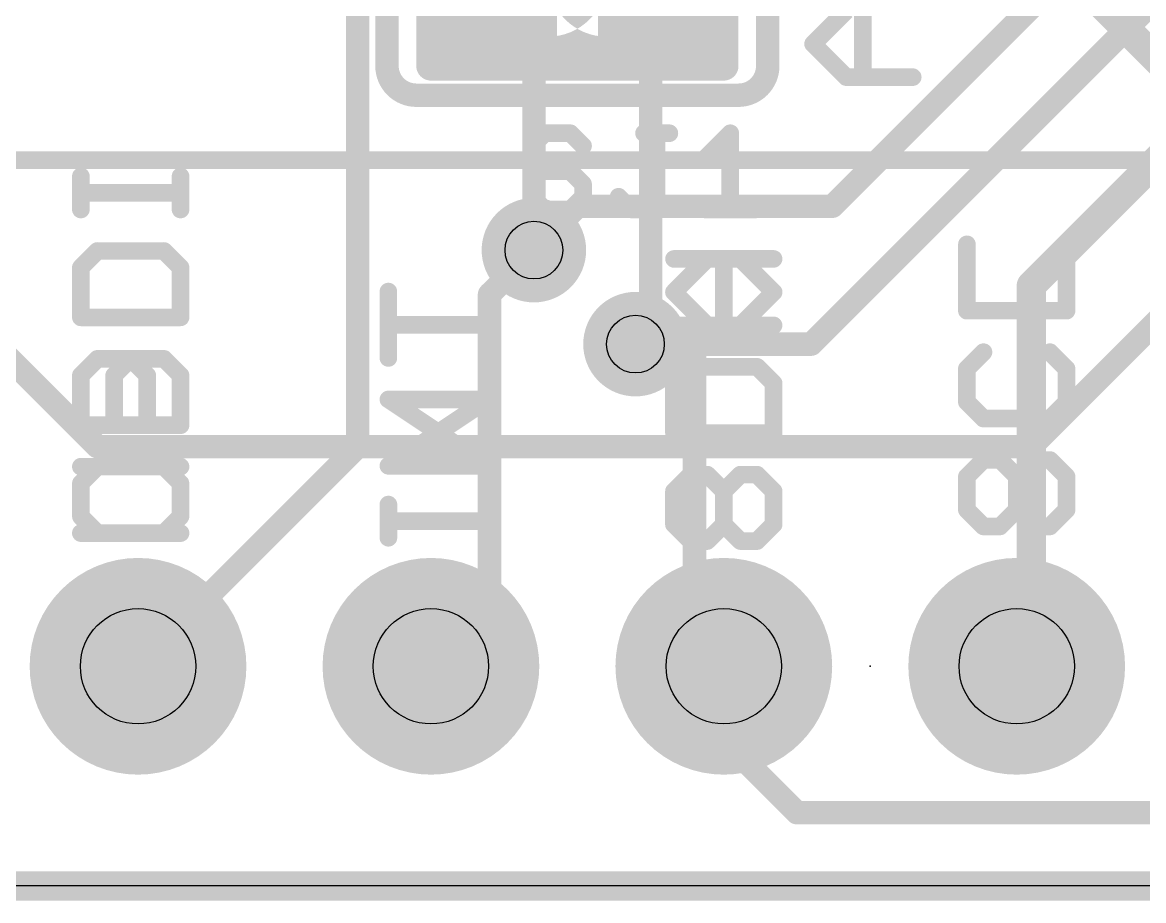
# Model space of a CAD drawing. Extents: x -44.9 to 38.2, y -10.9 to 10.9.
# Drawn here: x -7.35 to 2.37, y -10.92 to -3.31 of the extents above; entities that cross this region are included whole.
import ezdxf

# ---------------------------------------------------------------- set-up
doc = ezdxf.new("R2010")
doc.units = 0
for name, color, linetype in [('1', 12, 'CONTINUOUS'), ('16', 5, 'CONTINUOUS'), ('17', 110, 'CONTINUOUS'), ('18', 110, 'CONTINUOUS'), ('20', 53, 'CONTINUOUS'), ('21', 40, 'CONTINUOUS'), ('22', 6, 'CONTINUOUS'), ('24', 6, 'CONTINUOUS'), ('25', 253, 'CONTINUOUS'), ('29', 253, 'CONTINUOUS'), ('30', 253, 'CONTINUOUS'), ('44', 253, 'CONTINUOUS'), ('51', 253, 'CONTINUOUS'), ('52', 253, 'CONTINUOUS')]:
    doc.layers.add(name, color=color, linetype=linetype)

# ---------------------------------------------------------------- blocks, each defined once
blk = doc.blocks.new('RECT')
blk.add_solid([(-0.5, -0.5), (0.5, -0.5), (-0.5, 0.5), (0.5, 0.5)])
blk = doc.blocks.new('ROUNDP')
at = {"const_width": 0.5}
blk.add_lwpolyline([(0, -0.25, 1), (0, 0.25, 1), (0, -0.25)], format="xyb", dxfattribs=at)
blk = doc.blocks.new('ROUNDV')
at = {"const_width": 0.5}
blk.add_lwpolyline([(0, -0.25, 1), (0, 0.25, 1), (0, -0.25)], format="xyb", dxfattribs=at)

msp = doc.modelspace()

# ---------------------------------------------------------------- linework, layer by layer
at = {"layer": '1'}
for points, const_width in [([(2.171, -2.401), (-0.3278, -4.8998)], 0.2032), ([(2.671, -2.913), (-0.512, -6.096)], 0.2032), ([(-10.275, -3.412), (-6.702, -6.985)], 0.2032), ([(4.064, -4.318), (1.397, -6.985)], 0.2032), ([(-2.536, -4.8998), (-2.917, -5.2808)], 0.2032), ([(-0.3278, -4.8998), (-2.536, -4.8998)], 0.2032), ([(-0.512, -6.096), (-2.036, -6.096)], 0.2032), ([(1.397, -6.985), (-6.702, -6.985)], 0.2032), ([(-1.27, -9.525), (-1.27, -8.89)], 0.2032), ([(-0.635, -10.16), (-1.27, -9.525)], 0.2032), ([(-0.635, -10.16), (12.954, -10.16)], 0.2032), ([(38.1, -10.795), (-38.1, -10.795)], 0.254)]:
    msp.add_lwpolyline(points, dxfattribs=dict(at, const_width=const_width))
at = {"layer": '1', "const_width": 0.1016}
for points in [[(-2.536, -4.849, 1), (-2.536, -4.9506)], [(-2.5001, -4.9357, 1), (-2.5719, -4.8639)], [(-0.3637, -4.8639, 1), (-0.2919, -4.9357)], [(-0.3278, -4.9506, 1), (-0.3278, -4.849)], [(-2.9529, -5.2449, 1), (-2.8811, -5.3167)], [(-2.036, -6.0452, 1), (-2.036, -6.1468)], [(-0.5479, -6.0601, 1), (-0.4761, -6.1319)], [(-0.512, -6.1468, 1), (-0.512, -6.0452)], [(-6.702, -6.9342, 1), (-6.702, -7.0358)], [(-6.7379, -7.0209, 1), (-6.6661, -6.9491)], [(1.3611, -6.9491, 1), (1.4329, -7.0209)], [(1.397, -7.0358, 1), (1.397, -6.9342)], [(-1.2192, -8.89, 1), (-1.3208, -8.89)], [(-1.2341, -9.4891, 1), (-1.3059, -9.5609)], [(-1.3208, -9.525, 1), (-1.2192, -9.525)], [(-0.635, -10.1092, 1), (-0.635, -10.2108)], [(-0.6709, -10.1959, 1), (-0.5991, -10.1241)]]:
    msp.add_lwpolyline(points, format="xyb", dxfattribs=at)
at = {"layer": '16'}
for points, const_width in [([(-1.905, 8.255), (-1.905, -5.965)], 0.2032), ([(-2.917, 7.997), (-2.917, -5.2808)], 0.2032), ([(-4.445, 6.985), (-4.445, -6.985)], 0.2032), ([(1.397, -2.54), (2.921, -4.064)], 0.254), ([(1.397, -5.588), (2.921, -4.064)], 0.254), ([(-2.917, -5.2808), (-3.302, -5.6658)], 0.2032), ([(1.397, -8.763), (1.397, -5.588)], 0.254), ([(-3.302, -5.6658), (-3.302, -8.382)], 0.2032), ([(-2.036, -6.096), (-1.905, -5.965)], 0.2032), ([(-2.036, -6.096), (-1.524, -6.096)], 0.2032), ([(-1.524, -6.096), (-1.524, -8.636)], 0.2032), ([(-4.445, -6.985), (-6.35, -8.89)], 0.2032), ([(-3.302, -8.382), (-3.81, -8.89)], 0.2032), ([(-1.524, -8.636), (-1.27, -8.89)], 0.2032), ([(1.27, -8.89), (1.397, -8.763)], 0.254), ([(38.1, -10.795), (-38.1, -10.795)], 0.254)]:
    msp.add_lwpolyline(points, dxfattribs=dict(at, const_width=const_width))
for points, const_width in [([(-2.9678, -5.2808, 1), (-2.8662, -5.2808)], 0.1016), ([(-2.8811, -5.3167, 1), (-2.9529, -5.2449)], 0.1016), ([(1.4605, -5.588, 1), (1.3335, -5.588)], 0.127), ([(1.3521, -5.5431, 1), (1.4419, -5.6329)], 0.127), ([(-3.2512, -5.6658, 1), (-3.3528, -5.6658)], 0.1016), ([(-3.3379, -5.6299, 1), (-3.2661, -5.7017)], 0.1016), ([(-1.9558, -5.965, 1), (-1.8542, -5.965)], 0.1016), ([(-1.8691, -6.0009, 1), (-1.9409, -5.9291)], 0.1016), ([(-2.036, -6.0452, 1), (-2.036, -6.1468)], 0.1016), ([(-2.0719, -6.0601, 1), (-2.0001, -6.1319)], 0.1016), ([(-1.4732, -6.096, 1), (-1.5748, -6.096)], 0.1016), ([(-1.524, -6.1468, 1), (-1.524, -6.0452)], 0.1016), ([(-4.4091, -7.0209, 1), (-4.4809, -6.9491)], 0.1016), ([(-4.4958, -6.985, 1), (-4.3942, -6.985)], 0.1016), ([(-3.3528, -8.382, 1), (-3.2512, -8.382)], 0.1016), ([(-3.2661, -8.4179, 1), (-3.3379, -8.3461)], 0.1016), ([(-1.4881, -8.6001, 1), (-1.5599, -8.6719)], 0.1016), ([(-1.5748, -8.636, 1), (-1.4732, -8.636)], 0.1016), ([(1.4419, -8.8079, 1), (1.3521, -8.7181)], 0.127), ([(1.3335, -8.763, 1), (1.4605, -8.763)], 0.127), ([(-6.3859, -8.8541, 1), (-6.3141, -8.9259)], 0.1016), ([(-3.8459, -8.8541, 1), (-3.7741, -8.9259)], 0.1016), ([(-1.3059, -8.9259, 1), (-1.2341, -8.8541)], 0.1016), ([(1.2251, -8.8451, 1), (1.3149, -8.9349)], 0.127)]:
    msp.add_lwpolyline(points, format="xyb", dxfattribs=dict(at, const_width=const_width))
at = {"layer": '20'}
msp.add_line((35.56, -10.795), (-35.56, -10.795), dxfattribs=at)
at = {"layer": '21'}
for points, const_width in [([(-4.191, -2.159), (-4.191, -3.683)], 0.2032), ([(-0.889, -2.159), (-0.889, -3.683)], 0.2032), ([(-0.496, -3.4922), (-0.2079, -3.2041)], 0.1524), ([(-0.0639, -3.7803), (-0.0639, -3.2041)], 0.1524), ([(-0.2079, -3.7803), (-0.496, -3.4922)], 0.1524), ([(0.3683, -3.7803), (-0.2079, -3.7803)], 0.1524), ([(-1.143, -3.937), (-3.937, -3.937)], 0.2032), ([(-6.846, -4.9284), (-6.846, -4.6402)], 0.1524), ([(-5.9817, -4.9284), (-5.9817, -4.6402)], 0.1524), ([(-5.9817, -4.7843), (-6.846, -4.7843)], 0.1524), ([(-6.702, -5.2877), (-6.846, -5.4317)], 0.1524), ([(-6.1258, -5.2877), (-6.702, -5.2877)], 0.1524), ([(-5.9817, -5.4317), (-6.1258, -5.2877)], 0.1524), ([(1.7018, -5.806), (1.7018, -5.2298)], 0.1524), ([(-1.7025, -5.6449), (-1.4144, -5.3568)], 0.1524), ([(-1.4144, -5.3568), (-0.8382, -5.3568)], 0.1524), ([(-1.2704, -5.933), (-1.2704, -5.3568)], 0.1524), ([(-6.846, -5.4317), (-6.846, -5.8639)], 0.1524), ([(-5.9817, -5.8639), (-5.9817, -5.4317)], 0.1524), ([(-4.179, -6.216), (-4.179, -5.6397)], 0.1524), ([(-1.4144, -5.933), (-1.7025, -5.6449)], 0.1524), ([(0.8375, -5.806), (1.7018, -5.806)], 0.1524), ([(-6.846, -5.8639), (-5.9817, -5.8639)], 0.1524), ([(-3.3147, -5.9279), (-4.179, -5.9279)], 0.1524), ([(-0.8382, -5.933), (-1.4144, -5.933)], 0.1524), ([(0.9815, -6.1653), (0.8375, -6.3094)], 0.1524), ([(1.7018, -6.3094), (1.5577, -6.1653)], 0.1524), ([(-6.846, -6.3672), (-6.702, -6.2232)], 0.1524), ([(-6.702, -6.2232), (-6.4139, -6.2232)], 0.1524), ([(-6.4139, -6.2232), (-6.2698, -6.3672)], 0.1524), ([(-1.5585, -6.2923), (-1.7025, -6.4364)], 0.1524), ([(-0.9823, -6.2923), (-1.5585, -6.2923)], 0.1524), ([(-0.8382, -6.4364), (-0.9823, -6.2923)], 0.1524), ([(-6.846, -6.7994), (-6.846, -6.3672)], 0.1524), ([(-6.2698, -6.3672), (-6.2698, -6.7994)], 0.1524), ([(0.8375, -6.3094), (0.8375, -6.5975)], 0.1524), ([(1.7018, -6.5975), (1.7018, -6.3094)], 0.1524), ([(-1.7025, -6.4364), (-1.7025, -6.8686)], 0.1524), ([(-0.8382, -6.8686), (-0.8382, -6.4364)], 0.1524), ([(-4.179, -7.1515), (-3.3147, -6.5753)], 0.1524), ([(-3.3147, -6.5753), (-4.179, -6.5753)], 0.1524), ([(0.8375, -6.5975), (0.9815, -6.7416)], 0.1524), ([(1.5577, -6.7416), (1.7018, -6.5975)], 0.1524), ([(0.9815, -6.7416), (1.5577, -6.7416)], 0.1524), ([(-5.9817, -6.7994), (-6.846, -6.7994)], 0.1524), ([(-1.7025, -6.8686), (-0.8382, -6.8686)], 0.1524), ([(-6.1258, -7.1587), (-6.846, -7.1587)], 0.1524), ([(-5.9817, -7.3028), (-6.1258, -7.1587)], 0.1524), ([(-3.3147, -7.1515), (-4.179, -7.1515)], 0.1524), ([(0.9815, -7.1009), (0.8375, -7.2449)], 0.1524), ([(1.2696, -7.2449), (1.4137, -7.1009)], 0.1524), ([(1.4137, -7.1009), (1.5577, -7.1009)], 0.1524), ([(1.5577, -7.1009), (1.7018, -7.2449)], 0.1524), ([(-1.5585, -7.2279), (-1.7025, -7.3719)], 0.1524), ([(-1.2704, -7.3719), (-1.1263, -7.2279)], 0.1524), ([(-1.1263, -7.2279), (-0.9823, -7.2279)], 0.1524), ([(-0.9823, -7.2279), (-0.8382, -7.3719)], 0.1524), ([(0.8375, -7.2449), (0.8375, -7.533)], 0.1524), ([(1.2696, -7.533), (1.2696, -7.2449)], 0.1524), ([(1.7018, -7.2449), (1.7018, -7.533)], 0.1524), ([(-5.9817, -7.5909), (-5.9817, -7.3028)], 0.1524), ([(-1.7025, -7.3719), (-1.7025, -7.66)], 0.1524), ([(-1.2704, -7.66), (-1.2704, -7.3719)], 0.1524), ([(-0.8382, -7.3719), (-0.8382, -7.66)], 0.1524), ([(-4.179, -7.7752), (-4.179, -7.487)], 0.1524), ([(-3.3147, -7.7752), (-3.3147, -7.487)], 0.1524), ([(0.8375, -7.533), (0.9815, -7.6771)], 0.1524), ([(1.1256, -7.6771), (1.2696, -7.533)], 0.1524), ([(1.7018, -7.533), (1.5577, -7.6771)], 0.1524), ([(-6.1258, -7.7349), (-5.9817, -7.5909)], 0.1524), ([(-3.3147, -7.6311), (-4.179, -7.6311)], 0.1524), ([(-6.846, -7.7349), (-6.1258, -7.7349)], 0.1524), ([(-1.7025, -7.66), (-1.5585, -7.8041)], 0.1524), ([(-1.4144, -7.8041), (-1.2704, -7.66)], 0.1524), ([(-0.8382, -7.66), (-0.9823, -7.8041)], 0.1524), ([(0.9815, -7.6771), (1.1256, -7.6771)], 0.1524), ([(-1.5585, -7.8041), (-1.4144, -7.8041)], 0.1524)]:
    msp.add_lwpolyline(points, dxfattribs=dict(at, const_width=const_width))
for points, const_width in [([(-0.4691, -3.4653, 1), (-0.523, -3.5191)], 0.0762), ([(-0.523, -3.4653, 1), (-0.4691, -3.5191)], 0.0762), ([(-4.191, -3.683, 0.4142), (-3.937, -3.937)], 0.2032), ([(-4.1402, -3.683, 1), (-4.2418, -3.683)], 0.1016), ([(-1.143, -3.937, 0.4142), (-0.889, -3.683)], 0.2032), ([(-0.8382, -3.683, 1), (-0.9398, -3.683)], 0.1016), ([(-4.2418, -3.683, 1), (-4.1402, -3.683)], 0.1016), ([(-0.9398, -3.683, 1), (-0.8382, -3.683)], 0.1016), ([(-0.2079, -3.7422, 1), (-0.2079, -3.8184)], 0.0762), ([(-0.2349, -3.8073, 1), (-0.181, -3.7534)], 0.0762), ([(-0.102, -3.7803, 1), (-0.0258, -3.7803)], 0.0762), ([(0.3683, -3.8184, 1), (0.3683, -3.7422)], 0.0762), ([(-3.937, -3.8862, 1), (-3.937, -3.9878)], 0.1016), ([(-3.937, -3.9878, 1), (-3.937, -3.8862)], 0.1016), ([(-1.143, -3.8862, 1), (-1.143, -3.9878)], 0.1016), ([(-1.143, -3.9878, 1), (-1.143, -3.8862)], 0.1016), ([(-6.8079, -4.6402, 1), (-6.8841, -4.6402)], 0.0762), ([(-5.9436, -4.6402, 1), (-6.0198, -4.6402)], 0.0762), ([(-6.846, -4.7462, 1), (-6.846, -4.8224)], 0.0762), ([(-5.9817, -4.8224, 1), (-5.9817, -4.7462)], 0.0762), ([(-6.8841, -4.9284, 1), (-6.8079, -4.9284)], 0.0762), ([(-6.0198, -4.9284, 1), (-5.9436, -4.9284)], 0.0762), ([(-6.702, -5.2496, 1), (-6.702, -5.3258)], 0.0762), ([(-6.675, -5.3146, 1), (-6.7289, -5.2607)], 0.0762), ([(-6.0988, -5.2607, 1), (-6.1527, -5.3146)], 0.0762), ([(-6.1258, -5.3258, 1), (-6.1258, -5.2496)], 0.0762), ([(1.7399, -5.2298, 1), (1.6637, -5.2298)], 0.0762), ([(-1.4144, -5.3187, 1), (-1.4144, -5.3949)], 0.0762), ([(-1.3875, -5.3838, 1), (-1.4414, -5.3299)], 0.0762), ([(-1.2323, -5.3568, 1), (-1.3085, -5.3568)], 0.0762), ([(-0.8382, -5.3949, 1), (-0.8382, -5.3187)], 0.0762), ([(-6.873, -5.4048, 1), (-6.8191, -5.4587)], 0.0762), ([(-6.8079, -5.4317, 1), (-6.8841, -5.4317)], 0.0762), ([(-5.9436, -5.4317, 1), (-6.0198, -5.4317)], 0.0762), ([(-6.0086, -5.4587, 1), (-5.9548, -5.4048)], 0.0762), ([(-4.1409, -5.6397, 1), (-4.2171, -5.6397)], 0.0762), ([(-1.6756, -5.618, 1), (-1.7295, -5.6719)], 0.0762), ([(-1.7295, -5.618, 1), (-1.6756, -5.6719)], 0.0762), ([(0.8375, -5.7679, 1), (0.8375, -5.8441)], 0.0762), ([(1.7018, -5.8441, 1), (1.7018, -5.7679)], 0.0762), ([(-6.846, -5.8258, 1), (-6.846, -5.902)], 0.0762), ([(-6.8841, -5.8639, 1), (-6.8079, -5.8639)], 0.0762), ([(-6.0198, -5.8639, 1), (-5.9436, -5.8639)], 0.0762), ([(-5.9817, -5.902, 1), (-5.9817, -5.8258)], 0.0762), ([(1.6637, -5.806, 1), (1.7399, -5.806)], 0.0762), ([(-4.179, -5.8898, 1), (-4.179, -5.966)], 0.0762), ([(-3.3147, -5.966, 1), (-3.3147, -5.8898)], 0.0762), ([(-1.4144, -5.8949, 1), (-1.4144, -5.9711)], 0.0762), ([(-1.4414, -5.96, 1), (-1.3875, -5.9061)], 0.0762), ([(-1.3085, -5.933, 1), (-1.2323, -5.933)], 0.0762), ([(-0.8382, -5.9711, 1), (-0.8382, -5.8949)], 0.0762), ([(1.0085, -6.1923, 1), (0.9546, -6.1384)], 0.0762), ([(1.5847, -6.1384, 1), (1.5308, -6.1923)], 0.0762), ([(-6.702, -6.1851, 1), (-6.702, -6.2613)], 0.0762), ([(-6.675, -6.2501, 1), (-6.7289, -6.1962)], 0.0762), ([(-6.3869, -6.1962, 1), (-6.4408, -6.2501)], 0.0762), ([(-6.4139, -6.2613, 1), (-6.4139, -6.1851)], 0.0762), ([(-4.2171, -6.216, 1), (-4.1409, -6.216)], 0.0762), ([(-1.5585, -6.2542, 1), (-1.5585, -6.3304)], 0.0762), ([(-1.5315, -6.3193, 1), (-1.5854, -6.2654)], 0.0762), ([(-0.9553, -6.2654, 1), (-1.0092, -6.3193)], 0.0762), ([(-0.9823, -6.3304, 1), (-0.9823, -6.2542)], 0.0762), ([(-6.873, -6.3403, 1), (-6.8191, -6.3942)], 0.0762), ([(-6.8079, -6.3672, 1), (-6.8841, -6.3672)], 0.0762), ([(-6.2317, -6.3672, 1), (-6.3079, -6.3672)], 0.0762), ([(-6.2968, -6.3942, 1), (-6.2429, -6.3403)], 0.0762), ([(0.8105, -6.2824, 1), (0.8644, -6.3363)], 0.0762), ([(0.8756, -6.3094, 1), (0.7994, -6.3094)], 0.0762), ([(1.7399, -6.3094, 1), (1.6637, -6.3094)], 0.0762), ([(1.6749, -6.3363, 1), (1.7287, -6.2824)], 0.0762), ([(-1.7295, -6.4094, 1), (-1.6756, -6.4633)], 0.0762), ([(-1.6644, -6.4364, 1), (-1.7406, -6.4364)], 0.0762), ([(-0.8001, -6.4364, 1), (-0.8763, -6.4364)], 0.0762), ([(-0.8651, -6.4633, 1), (-0.8113, -6.4094)], 0.0762), ([(-4.179, -6.5372, 1), (-4.179, -6.6134)], 0.0762), ([(-3.2936, -6.607, 1), (-3.3358, -6.5436)], 0.0762), ([(-3.3147, -6.6134, 1), (-3.3147, -6.5372)], 0.0762), ([(0.8644, -6.5706, 1), (0.8105, -6.6244)], 0.0762), ([(0.7994, -6.5975, 1), (0.8756, -6.5975)], 0.0762), ([(1.6637, -6.5975, 1), (1.7399, -6.5975)], 0.0762), ([(1.7287, -6.6244, 1), (1.6749, -6.5706)], 0.0762), ([(0.9815, -6.7035, 1), (0.9815, -6.7797)], 0.0762), ([(0.9546, -6.7685, 1), (1.0085, -6.7146)], 0.0762), ([(1.5308, -6.7146, 1), (1.5847, -6.7685)], 0.0762), ([(1.5577, -6.7797, 1), (1.5577, -6.7035)], 0.0762), ([(-6.846, -6.7613, 1), (-6.846, -6.8375)], 0.0762), ([(-6.8841, -6.7994, 1), (-6.8079, -6.7994)], 0.0762), ([(-6.3079, -6.7994, 1), (-6.2317, -6.7994)], 0.0762), ([(-5.9817, -6.8375, 1), (-5.9817, -6.7613)], 0.0762), ([(-1.7025, -6.8305, 1), (-1.7025, -6.9067)], 0.0762), ([(-0.8382, -6.9067, 1), (-0.8382, -6.8305)], 0.0762), ([(-1.7406, -6.8686, 1), (-1.6644, -6.8686)], 0.0762), ([(-0.8763, -6.8686, 1), (-0.8001, -6.8686)], 0.0762), ([(-6.846, -7.1206, 1), (-6.846, -7.1968)], 0.0762), ([(-6.0988, -7.1318, 1), (-6.1527, -7.1856)], 0.0762), ([(-6.1258, -7.1968, 1), (-6.1258, -7.1206)], 0.0762), ([(-4.2002, -7.1198, 1), (-4.1579, -7.1832)], 0.0762), ([(-4.179, -7.1134, 1), (-4.179, -7.1896)], 0.0762), ([(-3.3147, -7.1896, 1), (-3.3147, -7.1134)], 0.0762), ([(1.0085, -7.1278, 1), (0.9546, -7.0739)], 0.0762), ([(1.4137, -7.0628, 1), (1.4137, -7.139)], 0.0762), ([(1.4406, -7.1278, 1), (1.3867, -7.0739)], 0.0762), ([(1.5847, -7.0739, 1), (1.5308, -7.1278)], 0.0762), ([(1.5577, -7.139, 1), (1.5577, -7.0628)], 0.0762), ([(-1.5315, -7.2548, 1), (-1.5854, -7.2009)], 0.0762), ([(-1.1263, -7.1898, 1), (-1.1263, -7.266)], 0.0762), ([(-1.0994, -7.2548, 1), (-1.1533, -7.2009)], 0.0762), ([(-0.9553, -7.2009, 1), (-1.0092, -7.2548)], 0.0762), ([(-0.9823, -7.266, 1), (-0.9823, -7.1898)], 0.0762), ([(0.8105, -7.218, 1), (0.8644, -7.2719)], 0.0762), ([(0.8756, -7.2449, 1), (0.7994, -7.2449)], 0.0762), ([(1.3077, -7.2449, 1), (1.2315, -7.2449)], 0.0762), ([(1.2427, -7.218, 1), (1.2966, -7.2719)], 0.0762), ([(1.7399, -7.2449, 1), (1.6637, -7.2449)], 0.0762), ([(1.6749, -7.2719, 1), (1.7287, -7.218)], 0.0762), ([(-5.9436, -7.3028, 1), (-6.0198, -7.3028)], 0.0762), ([(-6.0086, -7.3297, 1), (-5.9548, -7.2758)], 0.0762), ([(-1.7295, -7.345, 1), (-1.6756, -7.3989)], 0.0762), ([(-1.6644, -7.3719, 1), (-1.7406, -7.3719)], 0.0762), ([(-1.2323, -7.3719, 1), (-1.3085, -7.3719)], 0.0762), ([(-1.2973, -7.345, 1), (-1.2434, -7.3989)], 0.0762), ([(-0.8001, -7.3719, 1), (-0.8763, -7.3719)], 0.0762), ([(-0.8651, -7.3989, 1), (-0.8113, -7.345)], 0.0762), ([(-4.1409, -7.487, 1), (-4.2171, -7.487)], 0.0762), ([(-3.2766, -7.487, 1), (-3.3528, -7.487)], 0.0762), ([(0.8644, -7.5061, 1), (0.8105, -7.56)], 0.0762), ([(1.2966, -7.56, 1), (1.2427, -7.5061)], 0.0762), ([(1.7287, -7.56, 1), (1.6749, -7.5061)], 0.0762), ([(-6.0198, -7.5909, 1), (-5.9436, -7.5909)], 0.0762), ([(-5.9548, -7.6178, 1), (-6.0086, -7.5639)], 0.0762), ([(-4.179, -7.593, 1), (-4.179, -7.6692)], 0.0762), ([(-3.3147, -7.6692, 1), (-3.3147, -7.593)], 0.0762), ([(0.7994, -7.533, 1), (0.8756, -7.533)], 0.0762), ([(1.2315, -7.533, 1), (1.3077, -7.533)], 0.0762), ([(1.6637, -7.533, 1), (1.7399, -7.533)], 0.0762), ([(-6.846, -7.6968, 1), (-6.846, -7.773)], 0.0762), ([(-6.1527, -7.708, 1), (-6.0988, -7.7619)], 0.0762), ([(-6.1258, -7.773, 1), (-6.1258, -7.6968)], 0.0762), ([(-1.6756, -7.6331, 1), (-1.7295, -7.687)], 0.0762), ([(-1.7406, -7.66, 1), (-1.6644, -7.66)], 0.0762), ([(-1.3085, -7.66, 1), (-1.2323, -7.66)], 0.0762), ([(-1.2434, -7.687, 1), (-1.2973, -7.6331)], 0.0762), ([(-0.8763, -7.66, 1), (-0.8001, -7.66)], 0.0762), ([(-0.8113, -7.687, 1), (-0.8651, -7.6331)], 0.0762), ([(0.9815, -7.639, 1), (0.9815, -7.7152)], 0.0762), ([(0.9546, -7.704, 1), (1.0085, -7.6501)], 0.0762), ([(1.0986, -7.6501, 1), (1.1525, -7.704)], 0.0762), ([(1.1256, -7.7152, 1), (1.1256, -7.639)], 0.0762), ([(1.5308, -7.6501, 1), (1.5847, -7.704)], 0.0762), ([(-4.2171, -7.7752, 1), (-4.1409, -7.7752)], 0.0762), ([(-3.3528, -7.7752, 1), (-3.2766, -7.7752)], 0.0762), ([(-1.5585, -7.766, 1), (-1.5585, -7.8422)], 0.0762), ([(-1.5854, -7.831, 1), (-1.5315, -7.7771)], 0.0762), ([(-1.4414, -7.7771, 1), (-1.3875, -7.831)], 0.0762), ([(-1.4144, -7.8422, 1), (-1.4144, -7.766)], 0.0762), ([(-1.0092, -7.7771, 1), (-0.9553, -7.831)], 0.0762)]:
    msp.add_lwpolyline(points, format="xyb", dxfattribs=dict(at, const_width=const_width))
at = {"layer": '22', "const_width": 0.1524}
for points in [[(-37.5, -4.5), (37.5, -4.5)], [(-6.8453, -4.9284), (-6.8453, -4.6402)], [(-5.981, -4.9284), (-5.981, -4.6402)], [(-6.8453, -4.7843), (-5.981, -4.7843)], [(-6.8453, -5.4317), (-6.7012, -5.2877)], [(-6.7012, -5.2877), (-6.125, -5.2877)], [(-6.125, -5.2877), (-5.981, -5.4317)], [(0.8382, -5.806), (0.8382, -5.2298)], [(-1.1256, -5.3568), (-1.7018, -5.3568)], [(-1.2696, -5.933), (-1.2696, -5.3568)], [(-0.8375, -5.6449), (-1.1256, -5.3568)], [(-6.8453, -5.8639), (-6.8453, -5.4317)], [(-5.981, -5.4317), (-5.981, -5.8639)], [(-3.314, -6.216), (-3.314, -5.6397)], [(-1.1256, -5.933), (-0.8375, -5.6449)], [(1.7025, -5.806), (0.8382, -5.806)], [(-5.981, -5.8639), (-6.8453, -5.8639)], [(-4.1783, -5.9279), (-3.314, -5.9279)], [(-1.7018, -5.933), (-1.1256, -5.933)], [(0.8382, -6.3094), (0.9823, -6.1653)], [(1.5585, -6.1653), (1.7025, -6.3094)], [(-6.4131, -6.2232), (-6.5572, -6.3672)], [(-6.125, -6.2232), (-6.4131, -6.2232)], [(-5.981, -6.3672), (-6.125, -6.2232)], [(-1.7018, -6.4364), (-1.5577, -6.2923)], [(-1.5577, -6.2923), (-0.9815, -6.2923)], [(-0.9815, -6.2923), (-0.8375, -6.4364)], [(-6.5572, -6.3672), (-6.5572, -6.7994)], [(-5.981, -6.7994), (-5.981, -6.3672)], [(0.8382, -6.5975), (0.8382, -6.3094)], [(1.7025, -6.3094), (1.7025, -6.5975)], [(-1.7018, -6.8686), (-1.7018, -6.4364)], [(-0.8375, -6.4364), (-0.8375, -6.8686)], [(-3.314, -7.1515), (-4.1783, -6.5753)], [(-4.1783, -6.5753), (-3.314, -6.5753)], [(0.9823, -6.7416), (0.8382, -6.5975)], [(1.7025, -6.5975), (1.5585, -6.7416)], [(1.5585, -6.7416), (0.9823, -6.7416)], [(-6.8453, -6.7994), (-5.981, -6.7994)], [(-0.8375, -6.8686), (-1.7018, -6.8686)], [(-6.8453, -7.3028), (-6.7012, -7.1587)], [(-6.7012, -7.1587), (-5.981, -7.1587)], [(-4.1783, -7.1515), (-3.314, -7.1515)], [(0.9823, -7.1009), (0.8382, -7.2449)], [(1.1263, -7.1009), (0.9823, -7.1009)], [(1.2704, -7.2449), (1.1263, -7.1009)], [(1.5585, -7.1009), (1.7025, -7.2449)], [(-1.5577, -7.2279), (-1.7018, -7.3719)], [(-1.4137, -7.2279), (-1.5577, -7.2279)], [(-1.2696, -7.3719), (-1.4137, -7.2279)], [(-0.9815, -7.2279), (-0.8375, -7.3719)], [(0.8382, -7.2449), (0.8382, -7.533)], [(1.2704, -7.533), (1.2704, -7.2449)], [(1.7025, -7.2449), (1.7025, -7.533)], [(-6.8453, -7.5909), (-6.8453, -7.3028)], [(-1.7018, -7.3719), (-1.7018, -7.66)], [(-1.2696, -7.66), (-1.2696, -7.3719)], [(-0.8375, -7.3719), (-0.8375, -7.66)], [(-4.1783, -7.7752), (-4.1783, -7.487)], [(-3.314, -7.7752), (-3.314, -7.487)], [(0.8382, -7.533), (0.9823, -7.6771)], [(1.4144, -7.6771), (1.2704, -7.533)], [(1.7025, -7.533), (1.5585, -7.6771)], [(-6.7012, -7.7349), (-6.8453, -7.5909)], [(-4.1783, -7.6311), (-3.314, -7.6311)], [(-5.981, -7.7349), (-6.7012, -7.7349)], [(-1.7018, -7.66), (-1.5577, -7.8041)], [(-1.1256, -7.8041), (-1.2696, -7.66)], [(-0.8375, -7.66), (-0.9815, -7.8041)], [(1.5585, -7.6771), (1.4144, -7.6771)], [(-0.9815, -7.8041), (-1.1256, -7.8041)]]:
    msp.add_lwpolyline(points, dxfattribs=at)
at = {"layer": '22', "const_width": 0.0762}
for points in [[(-6.8072, -4.6402, 1), (-6.8834, -4.6402)], [(-5.9429, -4.6402, 1), (-6.0191, -4.6402)], [(-6.8453, -4.7462, 1), (-6.8453, -4.8224)], [(-5.981, -4.8224, 1), (-5.981, -4.7462)], [(-6.8834, -4.9284, 1), (-6.8072, -4.9284)], [(-6.0191, -4.9284, 1), (-5.9429, -4.9284)], [(-6.7012, -5.2496, 1), (-6.7012, -5.3258)], [(-6.6743, -5.3146, 1), (-6.7282, -5.2607)], [(-6.0981, -5.2607, 1), (-6.152, -5.3146)], [(-6.125, -5.3258, 1), (-6.125, -5.2496)], [(0.8763, -5.2298, 1), (0.8001, -5.2298)], [(-1.7018, -5.3187, 1), (-1.7018, -5.3949)], [(-1.2315, -5.3568, 1), (-1.3077, -5.3568)], [(-1.0986, -5.3299, 1), (-1.1525, -5.3838)], [(-1.1256, -5.3949, 1), (-1.1256, -5.3187)], [(-6.8072, -5.4317, 1), (-6.8834, -5.4317)], [(-6.8722, -5.4048, 1), (-6.8184, -5.4587)], [(-5.9429, -5.4317, 1), (-6.0191, -5.4317)], [(-6.0079, -5.4587, 1), (-5.954, -5.4048)], [(-3.2759, -5.6397, 1), (-3.3521, -5.6397)], [(-0.8105, -5.6719, 1), (-0.8644, -5.618)], [(-0.8644, -5.6719, 1), (-0.8105, -5.618)], [(0.8382, -5.7679, 1), (0.8382, -5.8441)], [(1.7025, -5.8441, 1), (1.7025, -5.7679)], [(-6.8453, -5.8258, 1), (-6.8453, -5.902)], [(-6.8834, -5.8639, 1), (-6.8072, -5.8639)], [(-6.0191, -5.8639, 1), (-5.9429, -5.8639)], [(-5.981, -5.902, 1), (-5.981, -5.8258)], [(0.8001, -5.806, 1), (0.8763, -5.806)], [(-4.1783, -5.8898, 1), (-4.1783, -5.966)], [(-3.314, -5.966, 1), (-3.314, -5.8898)], [(-1.7018, -5.8949, 1), (-1.7018, -5.9711)], [(-1.3077, -5.933, 1), (-1.2315, -5.933)], [(-1.1525, -5.9061, 1), (-1.0986, -5.96)], [(-1.1256, -5.9711, 1), (-1.1256, -5.8949)], [(1.0092, -6.1923, 1), (0.9553, -6.1384)], [(1.5854, -6.1384, 1), (1.5315, -6.1923)], [(-6.4131, -6.1851, 1), (-6.4131, -6.2613)], [(-6.3862, -6.2501, 1), (-6.4401, -6.1962)], [(-6.0981, -6.1962, 1), (-6.152, -6.2501)], [(-6.125, -6.2613, 1), (-6.125, -6.1851)], [(-3.3521, -6.216, 1), (-3.2759, -6.216)], [(-1.5577, -6.2542, 1), (-1.5577, -6.3304)], [(-1.5308, -6.3193, 1), (-1.5847, -6.2654)], [(-0.9546, -6.2654, 1), (-1.0085, -6.3193)], [(-0.9815, -6.3304, 1), (-0.9815, -6.2542)], [(-6.5191, -6.3672, 1), (-6.5953, -6.3672)], [(-6.5841, -6.3403, 1), (-6.5302, -6.3942)], [(-5.9429, -6.3672, 1), (-6.0191, -6.3672)], [(-6.0079, -6.3942, 1), (-5.954, -6.3403)], [(0.8763, -6.3094, 1), (0.8001, -6.3094)], [(0.8113, -6.2824, 1), (0.8651, -6.3363)], [(1.7406, -6.3094, 1), (1.6644, -6.3094)], [(1.6756, -6.3363, 1), (1.7295, -6.2824)], [(-1.6637, -6.4364, 1), (-1.7399, -6.4364)], [(-1.7287, -6.4094, 1), (-1.6749, -6.4633)], [(-0.7994, -6.4364, 1), (-0.8756, -6.4364)], [(-0.8644, -6.4633, 1), (-0.8105, -6.4094)], [(-4.1572, -6.5436, 1), (-4.1994, -6.607)], [(-4.1783, -6.5372, 1), (-4.1783, -6.6134)], [(-3.314, -6.6134, 1), (-3.314, -6.5372)], [(0.8001, -6.5975, 1), (0.8763, -6.5975)], [(0.8651, -6.5706, 1), (0.8113, -6.6244)], [(1.6644, -6.5975, 1), (1.7406, -6.5975)], [(1.7295, -6.6244, 1), (1.6756, -6.5706)], [(0.9823, -6.7035, 1), (0.9823, -6.7797)], [(0.9553, -6.7685, 1), (1.0092, -6.7146)], [(1.5315, -6.7146, 1), (1.5854, -6.7685)], [(1.5585, -6.7797, 1), (1.5585, -6.7035)], [(-6.8453, -6.7613, 1), (-6.8453, -6.8375)], [(-6.5953, -6.7994, 1), (-6.5191, -6.7994)], [(-6.0191, -6.7994, 1), (-5.9429, -6.7994)], [(-5.981, -6.8375, 1), (-5.981, -6.7613)], [(-1.7018, -6.8305, 1), (-1.7018, -6.9067)], [(-0.8375, -6.9067, 1), (-0.8375, -6.8305)], [(-1.7399, -6.8686, 1), (-1.6637, -6.8686)], [(-0.8756, -6.8686, 1), (-0.7994, -6.8686)], [(-6.7012, -7.1206, 1), (-6.7012, -7.1968)], [(-6.6743, -7.1856, 1), (-6.7282, -7.1318)], [(-5.981, -7.1968, 1), (-5.981, -7.1206)], [(-4.1783, -7.1134, 1), (-4.1783, -7.1896)], [(-3.3351, -7.1832, 1), (-3.2928, -7.1198)], [(-3.314, -7.1896, 1), (-3.314, -7.1134)], [(0.9823, -7.0628, 1), (0.9823, -7.139)], [(1.0092, -7.1278, 1), (0.9553, -7.0739)], [(1.1533, -7.0739, 1), (1.0994, -7.1278)], [(1.1263, -7.139, 1), (1.1263, -7.0628)], [(1.5854, -7.0739, 1), (1.5315, -7.1278)], [(-1.5577, -7.1898, 1), (-1.5577, -7.266)], [(-1.5308, -7.2548, 1), (-1.5847, -7.2009)], [(-1.3867, -7.2009, 1), (-1.4406, -7.2548)], [(-1.4137, -7.266, 1), (-1.4137, -7.1898)], [(-0.9546, -7.2009, 1), (-1.0085, -7.2548)], [(0.8763, -7.2449, 1), (0.8001, -7.2449)], [(0.8113, -7.218, 1), (0.8651, -7.2719)], [(1.3085, -7.2449, 1), (1.2323, -7.2449)], [(1.2434, -7.2719, 1), (1.2973, -7.218)], [(1.7406, -7.2449, 1), (1.6644, -7.2449)], [(1.6756, -7.2719, 1), (1.7295, -7.218)], [(-6.8072, -7.3028, 1), (-6.8834, -7.3028)], [(-6.8722, -7.2758, 1), (-6.8184, -7.3297)], [(-1.6637, -7.3719, 1), (-1.7399, -7.3719)], [(-1.7287, -7.345, 1), (-1.6749, -7.3989)], [(-1.2315, -7.3719, 1), (-1.3077, -7.3719)], [(-1.2966, -7.3989, 1), (-1.2427, -7.345)], [(-0.7994, -7.3719, 1), (-0.8756, -7.3719)], [(-0.8644, -7.3989, 1), (-0.8105, -7.345)], [(-4.1402, -7.487, 1), (-4.2164, -7.487)], [(-3.2759, -7.487, 1), (-3.3521, -7.487)], [(0.8651, -7.5061, 1), (0.8113, -7.56)], [(1.2973, -7.5061, 1), (1.2434, -7.56)], [(1.7295, -7.56, 1), (1.6756, -7.5061)], [(-6.8184, -7.5639, 1), (-6.8722, -7.6178)], [(-6.8834, -7.5909, 1), (-6.8072, -7.5909)], [(-4.1783, -7.593, 1), (-4.1783, -7.6692)], [(-3.314, -7.6692, 1), (-3.314, -7.593)], [(0.8001, -7.533, 1), (0.8763, -7.533)], [(1.2323, -7.533, 1), (1.3085, -7.533)], [(1.6644, -7.533, 1), (1.7406, -7.533)], [(-6.7012, -7.6968, 1), (-6.7012, -7.773)], [(-6.7282, -7.7619, 1), (-6.6743, -7.708)], [(-5.981, -7.773, 1), (-5.981, -7.6968)], [(-1.6749, -7.6331, 1), (-1.7287, -7.687)], [(-1.7399, -7.66, 1), (-1.6637, -7.66)], [(-1.2427, -7.6331, 1), (-1.2966, -7.687)], [(-1.3077, -7.66, 1), (-1.2315, -7.66)], [(-0.8756, -7.66, 1), (-0.7994, -7.66)], [(-0.8105, -7.687, 1), (-0.8644, -7.6331)], [(0.9553, -7.704, 1), (1.0092, -7.6501)], [(1.4144, -7.639, 1), (1.4144, -7.7152)], [(1.3875, -7.704, 1), (1.4414, -7.6501)], [(1.5315, -7.6501, 1), (1.5854, -7.704)], [(1.5585, -7.7152, 1), (1.5585, -7.639)], [(-4.2164, -7.7752, 1), (-4.1402, -7.7752)], [(-3.3521, -7.7752, 1), (-3.2759, -7.7752)], [(-1.5847, -7.831, 1), (-1.5308, -7.7771)], [(-1.1256, -7.766, 1), (-1.1256, -7.8422)], [(-1.1525, -7.831, 1), (-1.0986, -7.7771)], [(-1.0085, -7.7771, 1), (-0.9546, -7.831)], [(-0.9815, -7.8422, 1), (-0.9815, -7.766)]]:
    msp.add_lwpolyline(points, format="xyb", dxfattribs=at)
at = {"layer": '24'}
msp.add_point((0, -8.89), dxfattribs=at)
at = {"layer": '25', "const_width": 0.1524}
for points in [[(-2.8209, -4.2666), (-2.931, -4.3768)], [(-2.6006, -4.2666), (-2.8209, -4.2666)], [(-2.4904, -4.3768), (-2.6006, -4.2666)], [(-1.9623, -4.2666), (-1.742, -4.2666)], [(-1.8522, -4.8174), (-1.8522, -4.2666)], [(-1.4342, -4.487), (-1.2139, -4.2666)], [(-1.2139, -4.2666), (-1.2139, -4.9276)], [(-2.931, -4.3768), (-2.931, -4.487)], [(-2.931, -4.487), (-2.8209, -4.5971)], [(-2.8209, -4.5971), (-2.6006, -4.5971)], [(-2.6006, -4.5971), (-2.4904, -4.7073)], [(-2.4904, -4.7073), (-2.4904, -4.8174)], [(-2.8209, -4.9276), (-2.931, -4.8174)], [(-2.4904, -4.8174), (-2.6006, -4.9276)], [(-2.1826, -4.8174), (-2.0725, -4.9276)], [(-1.9623, -4.9276), (-1.8522, -4.8174)], [(-2.6006, -4.9276), (-2.8209, -4.9276)], [(-2.0725, -4.9276), (-1.9623, -4.9276)], [(-1.4342, -4.9276), (-0.9936, -4.9276)]]:
    msp.add_lwpolyline(points, dxfattribs=at)
at = {"layer": '25', "const_width": 0.0762}
for points in [[(-2.8209, -4.2285, 1), (-2.8209, -4.3047)], [(-2.7939, -4.2936, 1), (-2.8478, -4.2397)], [(-2.5736, -4.2397, 1), (-2.6275, -4.2936)], [(-2.6006, -4.3047, 1), (-2.6006, -4.2285)], [(-1.9623, -4.2285, 1), (-1.9623, -4.3047)], [(-1.8141, -4.2666, 1), (-1.8903, -4.2666)], [(-1.742, -4.3047, 1), (-1.742, -4.2285)], [(-1.1758, -4.2666, 1), (-1.252, -4.2666)], [(-1.187, -4.2936, 1), (-1.2408, -4.2397)], [(-2.8929, -4.3768, 1), (-2.9691, -4.3768)], [(-2.958, -4.3499, 1), (-2.9041, -4.4037)], [(-2.5173, -4.4037, 1), (-2.4635, -4.3499)], [(-2.9041, -4.46, 1), (-2.958, -4.5139)], [(-2.9691, -4.487, 1), (-2.8929, -4.487)], [(-1.4612, -4.46, 1), (-1.4073, -4.5139)], [(-2.8209, -4.559, 1), (-2.8209, -4.6352)], [(-2.8478, -4.6241, 1), (-2.7939, -4.5702)], [(-2.5736, -4.5702, 1), (-2.6275, -4.6241)], [(-2.6006, -4.6352, 1), (-2.6006, -4.559)], [(-2.4523, -4.7073, 1), (-2.5285, -4.7073)], [(-2.5173, -4.7342, 1), (-2.4635, -4.6803)], [(-2.9041, -4.7905, 1), (-2.958, -4.8444)], [(-2.4635, -4.8444, 1), (-2.5173, -4.7905)], [(-2.1557, -4.7905, 1), (-2.2096, -4.8444)], [(-1.8252, -4.8444, 1), (-1.8791, -4.7905)], [(-2.8209, -4.8895, 1), (-2.8209, -4.9657)], [(-2.6006, -4.9657, 1), (-2.6006, -4.8895)], [(-2.5285, -4.8174, 1), (-2.4523, -4.8174)], [(-2.0725, -4.8895, 1), (-2.0725, -4.9657)], [(-1.9623, -4.9657, 1), (-1.9623, -4.8895)], [(-1.8903, -4.8174, 1), (-1.8141, -4.8174)], [(-1.4342, -4.8895, 1), (-1.4342, -4.9657)], [(-0.9936, -4.9657, 1), (-0.9936, -4.8895)], [(-2.8478, -4.9545, 1), (-2.7939, -4.9007)], [(-2.6275, -4.9007, 1), (-2.5736, -4.9545)], [(-2.0994, -4.9545, 1), (-2.0455, -4.9007)], [(-1.9893, -4.9007, 1), (-1.9354, -4.9545)], [(-1.252, -4.9276, 1), (-1.1758, -4.9276)]]:
    msp.add_lwpolyline(points, format="xyb", dxfattribs=at)
at = {"layer": '29', "const_width": 0.254}
for points in [[(-3.81, -3.683), (-3.81, -2.159)], [(-1.27, -2.159), (-1.27, -3.683)], [(-3.81, -3.302), (-1.27, -3.302)], [(-3.81, -3.556), (-1.27, -3.556)], [(-1.27, -3.683), (-3.81, -3.683)]]:
    msp.add_lwpolyline(points, dxfattribs=at)
at = {"layer": '29', "const_width": 0.127}
for points in [[(-3.81, -3.2385, 1), (-3.81, -3.3655)], [(-1.27, -3.3655, 1), (-1.27, -3.2385)], [(-3.81, -3.4925, 1), (-3.81, -3.6195)], [(-1.27, -3.6195, 1), (-1.27, -3.4925)], [(-3.81, -3.6195, 1), (-3.81, -3.7465)], [(-1.27, -3.7465, 1), (-1.27, -3.6195)], [(-3.8735, -3.683, 1), (-3.7465, -3.683)], [(-1.3335, -3.683, 1), (-1.2065, -3.683)]]:
    msp.add_lwpolyline(points, format="xyb", dxfattribs=at)
at = {"layer": '44'}
for centre, radius in [((-2.917, -5.2808), 0.25), ((-2.036, -6.096), 0.25), ((-6.35, -8.89), 0.5), ((-3.81, -8.89), 0.5), ((-1.27, -8.89), 0.5), ((1.27, -8.89), 0.5)]:
    msp.add_circle(centre, radius, dxfattribs=at)
at = {"layer": '51', "const_width": 1.27}
for points in [[(-2.794, -2.794, 1), (-2.794, -3.048)], [(-2.286, -3.048, 1), (-2.286, -2.794)]]:
    msp.add_lwpolyline(points, format="xyb", dxfattribs=at)

# ---------------------------------------------------------------- block references
at = {"layer": '1', "xscale": 1.1684, "yscale": 1.6002, "rotation": 180}
for p in [(-3.302, -2.921), (-1.778, -2.921)]:
    msp.add_blockref('RECT', p, dxfattribs=at)
at = {"layer": '17', "xscale": 1.778, "yscale": 1.778, "rotation": 90}
for p in [(-6.35, -8.89), (-6.35, -8.89), (-3.81, -8.89), (-3.81, -8.89), (-1.27, -8.89), (-1.27, -8.89), (1.27, -8.89), (1.27, -8.89)]:
    msp.add_blockref('ROUNDP', p, dxfattribs=at)
at = {"layer": '18', "xscale": 0.9064, "yscale": 0.9064}
for p in [(-2.917, -5.2808), (-2.917, -5.2808), (-2.036, -6.096), (-2.036, -6.096)]:
    msp.add_blockref('ROUNDV', p, dxfattribs=at)
at = {"layer": '29', "xscale": 1.8796, "yscale": 1.8796, "rotation": 90}
for p in [(-6.35, -8.89), (-3.81, -8.89), (-1.27, -8.89), (1.27, -8.89)]:
    msp.add_blockref('ROUNDP', p, dxfattribs=at)
at = {"layer": '30', "xscale": 1.8796, "yscale": 1.8796, "rotation": 90}
for p in [(-6.35, -8.89), (-3.81, -8.89), (-1.27, -8.89), (1.27, -8.89)]:
    msp.add_blockref('ROUNDP', p, dxfattribs=at)
at = {"layer": '52', "xscale": 0.508, "yscale": 0.508, "rotation": 180}
for p in [(-6.35, -8.89), (-3.81, -8.89), (-1.27, -8.89), (1.27, -8.89)]:
    msp.add_blockref('RECT', p, dxfattribs=at)

doc.saveas('drawing.dxf')
